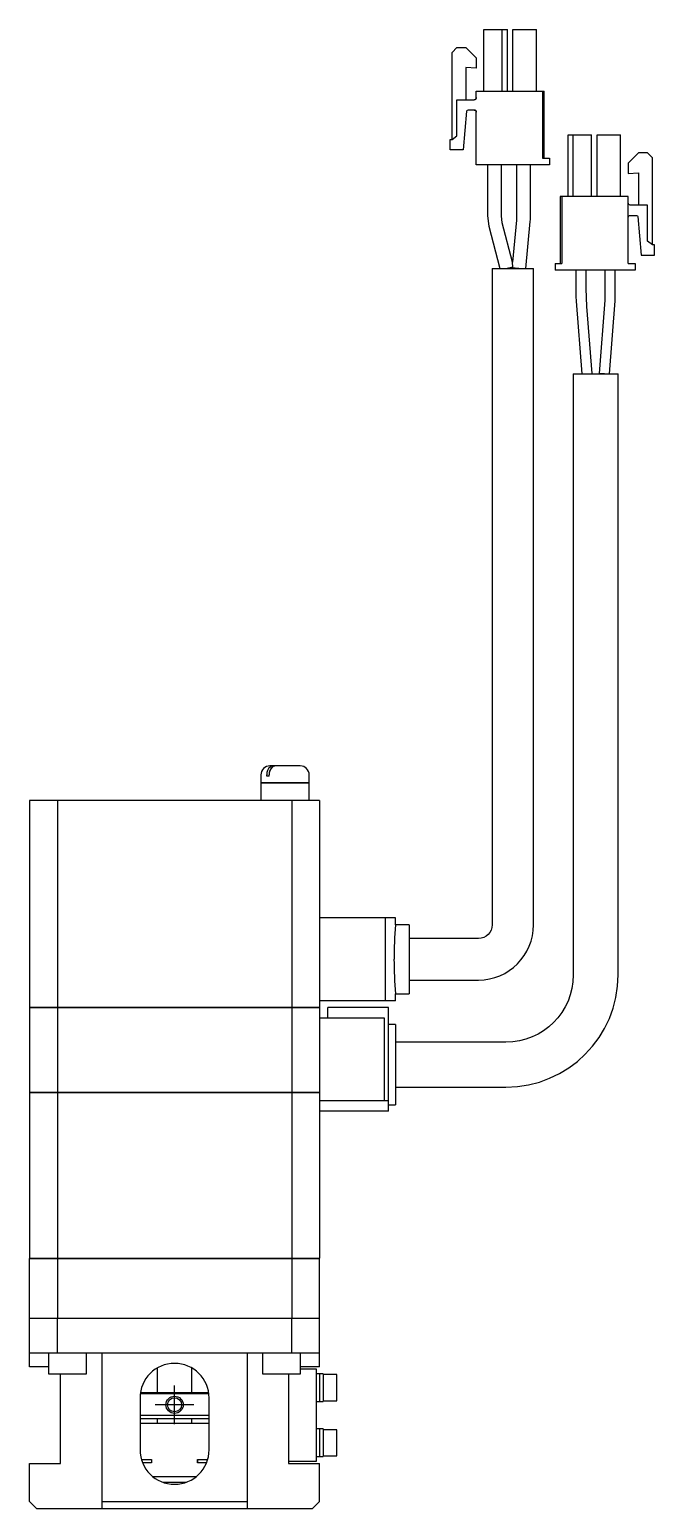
# Model space of a CAD drawing. Extents: x 0 to 1580, y -8 to 1316.
# Drawn here: x 464.9 to 555.4, y 178.5 to 392.6 of the extents above; entities that cross this region are included whole.
import ezdxf

# ---------------------------------------------------------------- set-up
doc = ezdxf.new("R2010")
doc.units = 0
doc.header["$LTSCALE"] = 0.5
doc.linetypes.add('CENTER', pattern=[50.8, 31.75, -6.35, 6.35, -6.35])
for name, color, linetype in [('MSM_CENTER', 1, 'CENTER'), ('MSM_CONTINUOUS', 7, 'CONTINUOUS'), ('MSM_NARROW', 5, 'CONTINUOUS')]:
    doc.layers.add(name, color=color, linetype=linetype)

msp = doc.modelspace()

# ---------------------------------------------------------------- linework, layer by layer
at = {"layer": 'MSM_CENTER'}
for p, q in [((485.91, 190.7), (485.91, 196.3)), ((488.71, 193.5), (483.11, 193.5))]:
    msp.add_line(p, q, dxfattribs=at)
at = {"layer": 'MSM_CONTINUOUS'}
for p, q in [((530.71, 383.7), (530.71, 392.6)), ((530.71, 392.6), (534.11, 392.6)), ((530.71, 383.7), (530.71, 392.6)), ((533.36, 383.7), (533.36, 392.6)), ((534.11, 383.7), (534.11, 392.6)), ((534.91, 383.7), (534.91, 392.6)), ((534.91, 392.6), (538.31, 392.6)), ((534.91, 383.7), (534.91, 392.6)), ((538.31, 383.7), (538.31, 392.6)), ((526.11, 389.3), (526.81, 390)), ((526.11, 389.3), (526.81, 390)), ((526.81, 390), (528.11, 390)), ((528.11, 390), (529.61, 388.5)), ((526.11, 376.7), (526.11, 389.3)), ((526.11, 376.7), (526.11, 389.3)), ((529.61, 388.5), (529.61, 387)), ((529.61, 387), (528.11, 387.13)), ((528.11, 387.13), (528.11, 382.45)), ((529.61, 387), (528.11, 387.13)), ((529.61, 382.75), (529.61, 383.7)), ((529.61, 383.7), (539.46, 383.7)), ((529.61, 382.75), (529.61, 383.7)), ((539.21, 383.7), (539.21, 374)), ((539.46, 374), (539.46, 383.7)), ((526.81, 377.2), (526.81, 382.45)), ((526.81, 382.45), (529.31, 382.45)), ((526.81, 377.2), (526.81, 382.45)), ((529.61, 382.75), (529.61, 382.75)), ((528.21, 380.77), (527.72, 375.2)), ((529.31, 380.95), (528.41, 380.95)), ((529.61, 373), (529.61, 380.65)), ((529.61, 380.65), (529.61, 380.65)), ((529.61, 373), (529.61, 380.65)), ((526.11, 376.7), (526.81, 377.2)), ((526.11, 376.7), (526.81, 377.2)), ((542.91, 368.45), (542.91, 377.35)), ((542.91, 377.35), (546.31, 377.35)), ((543.66, 368.45), (543.66, 377.35)), ((546.31, 368.45), (546.31, 377.35)), ((547.11, 368.45), (547.11, 377.35)), ((547.11, 377.35), (550.51, 377.35)), ((550.51, 368.45), (550.51, 377.35)), ((525.81, 375.2), (525.81, 376.7)), ((525.81, 376.7), (526.11, 376.7)), ((525.81, 375.2), (525.81, 376.7)), ((527.72, 375.2), (525.81, 375.2)), ((553.11, 374.75), (551.61, 373.25)), ((554.41, 374.75), (553.11, 374.75)), ((555.11, 374.05), (554.41, 374.75)), ((540.21, 373), (529.61, 373)), ((531.24, 373), (531.24, 365.64)), ((533.24, 365.64), (533.24, 373)), ((535.44, 373), (535.44, 365.1)), ((537.44, 365.1), (537.44, 373)), ((539.21, 374), (540.21, 374)), ((540.21, 374), (540.21, 373)), ((551.61, 373.25), (551.61, 371.75)), ((555.11, 361.45), (555.11, 374.05)), ((551.61, 371.75), (553.11, 371.88)), ((553.11, 371.88), (553.11, 367.2)), ((551.61, 368.45), (541.76, 368.45)), ((541.76, 368.45), (541.76, 358.75)), ((542.01, 368.45), (542.01, 358.75)), ((551.61, 358.75), (551.61, 368.45)), ((554.41, 367.2), (551.91, 367.2)), ((554.41, 361.95), (554.41, 367.2)), ((531.24, 365.64), (531.43, 364.13)), ((531.43, 364.13), (533.03, 358)), ((533.37, 364.63), (533.24, 365.64)), ((534.85, 358.95), (533.37, 364.63)), ((535.43, 365), (534.85, 358.95)), ((535.44, 365.1), (535.43, 365)), ((536.77, 358), (537.42, 364.81)), ((537.42, 364.81), (537.44, 365.1)), ((551.91, 365.7), (552.81, 365.7)), ((553.01, 365.52), (553.5, 359.95)), ((555.11, 361.45), (554.41, 361.95)), ((553.5, 359.95), (555.41, 359.95)), ((555.41, 361.45), (555.11, 361.45)), ((555.41, 359.95), (555.41, 361.45)), ((531.91, 358), (537.91, 358)), ((531.91, 358), (531.91, 263)), ((534.91, 358.22), (534.06, 358)), ((534.77, 358.19), (534.77, 358.1)), ((535.76, 358), (534.77, 358.1)), ((534.91, 358.22), (534.85, 358.95)), ((537.91, 263), (537.91, 358)), ((541.01, 358.75), (541.01, 357.75)), ((541.01, 358.75), (542.01, 358.75)), ((552.61, 357.75), (541.01, 357.75)), ((544.04, 357.75), (544.04, 354.15)), ((545.54, 355.12), (545.54, 357.75)), ((548.24, 357.75), (548.24, 354.12)), ((549.74, 354.12), (549.74, 357.75)), ((551.61, 358.75), (552.61, 358.75)), ((552.61, 358.75), (552.61, 357.75)), ((544.07, 353.29), (544.91, 342.75)), ((545.64, 352.49), (545.54, 355.12)), ((548.21, 353.43), (547.41, 342.81)), ((548.91, 342.75), (549.71, 353.32)), ((546.41, 342.81), (545.64, 352.49)), ((543.66, 342.75), (550.16, 342.75)), ((543.66, 342.75), (543.66, 255.75)), ((548.16, 342.75), (547.41, 342.81)), ((550.16, 255.75), (550.16, 342.75)), ((504.11, 286), (499.71, 286)), ((499.92, 285.66), (499.84, 285.54)), ((500.01, 285.76), (499.92, 285.66)), ((500.11, 285.85), (500.01, 285.76)), ((500.21, 285.91), (500.11, 285.85)), ((500.32, 285.96), (500.21, 285.91)), ((500.43, 285.99), (500.32, 285.96)), ((500.54, 286), (500.43, 285.99)), ((498.41, 284.7), (498.41, 283.55)), ((505.41, 283.55), (498.41, 283.55)), ((505.41, 283.5), (498.41, 283.5)), ((498.41, 283.5), (498.41, 281)), ((498.46, 283.55), (498.46, 283.5)), ((499.27, 284.5), (499.27, 284.7)), ((499.62, 284.5), (499.27, 284.5)), ((499.62, 284.5), (499.62, 284.7)), ((505.36, 283.5), (505.36, 283.55)), ((505.41, 283.55), (505.41, 284.7)), ((505.41, 281), (505.41, 283.5)), ((464.91, 281), (464.91, 251.05)), ((506.91, 281), (464.91, 281)), ((468.94, 281), (468.94, 251.05)), ((502.88, 281), (502.88, 251.05)), ((506.91, 281), (506.91, 251.05)), ((517.91, 264), (506.91, 264)), ((516.48, 252), (516.48, 264)), ((517.91, 263), (517.91, 264)), ((519.91, 263), (517.91, 263)), ((519.91, 263), (519.91, 253)), ((529.91, 261), (519.91, 261)), ((519.91, 255), (529.91, 255)), ((517.91, 252), (517.91, 253)), ((517.91, 253), (519.91, 253)), ((464.91, 251.05), (506.91, 251.05)), ((464.91, 251), (464.91, 238.75)), ((464.91, 251), (506.91, 251)), ((464.96, 251.05), (464.96, 251)), ((468.94, 251), (468.94, 238.75)), ((469.2, 251.05), (469.2, 251)), ((502.62, 251.05), (502.62, 251)), ((502.88, 251), (502.88, 238.75)), ((506.86, 251.05), (506.86, 251)), ((517.91, 252), (506.91, 252)), ((506.91, 251), (506.91, 214.75)), ((516.91, 251), (508.11, 251)), ((508.11, 249.5), (508.11, 251)), ((516.91, 236), (516.91, 251)), ((516.31, 249.5), (506.91, 249.5)), ((516.31, 237.5), (516.31, 249.5)), ((517.91, 248.57), (516.91, 248.57)), ((517.91, 248.57), (517.91, 236.93)), ((533.91, 246), (517.91, 246)), ((464.91, 238.75), (506.91, 238.75)), ((464.91, 238.7), (464.91, 214.75)), ((464.91, 238.7), (506.91, 238.7)), ((464.96, 238.75), (464.96, 238.7)), ((468.94, 238.7), (468.94, 214.75)), ((469.2, 238.75), (469.2, 238.7)), ((502.62, 238.75), (502.62, 238.7)), ((502.88, 238.7), (502.88, 214.75)), ((506.86, 238.75), (506.86, 238.7)), ((517.91, 239.5), (533.91, 239.5)), ((516.91, 237.5), (506.91, 237.5)), ((516.91, 236), (506.91, 236)), ((516.91, 236.93), (517.91, 236.93)), ((464.91, 214.75), (506.91, 214.75)), ((464.91, 214.7), (506.91, 214.7)), ((464.91, 199), (464.91, 214.7)), ((464.96, 214.75), (464.96, 214.7)), ((468.94, 214.7), (468.94, 206)), ((469.2, 214.75), (469.2, 214.7)), ((502.62, 214.75), (502.62, 214.7)), ((502.88, 214.7), (502.88, 206)), ((506.86, 214.75), (506.86, 214.7)), ((506.91, 199), (506.91, 214.7)), ((506.91, 206), (464.91, 206)), ((468.91, 206), (468.91, 201)), ((502.91, 201), (502.91, 206)), ((506.91, 201), (464.91, 201)), ((467.66, 201), (467.66, 198)), ((473.16, 198), (473.16, 201)), ((475.41, 178.5), (475.41, 201)), ((496.41, 201), (496.41, 178.5)), ((498.66, 201), (498.66, 198)), ((504.16, 198), (504.16, 201)), ((467.66, 199), (464.91, 199)), ((467.66, 198), (473.16, 198)), ((469.41, 185), (469.41, 198)), ((483.41, 198.83), (483.41, 195.3)), ((488.41, 195.3), (488.41, 198.83)), ((498.66, 198), (504.16, 198)), ((502.41, 198), (502.41, 185)), ((506.91, 199), (504.16, 199)), ((504.16, 198.7), (506.41, 198.7)), ((506.41, 198.7), (506.41, 185.3)), ((507.41, 198), (506.41, 198)), ((506.91, 198), (506.91, 194)), ((507.41, 198), (507.41, 194)), ((509.41, 197.9), (507.41, 197.9)), ((509.41, 194.1), (509.41, 197.9)), ((490.88, 195.1), (480.95, 195.1)), ((480.98, 195.3), (490.85, 195.3)), ((480.91, 194.5), (480.91, 187)), ((490.91, 187), (490.91, 194.5)), ((506.41, 194), (507.41, 194)), ((507.41, 194.1), (509.41, 194.1)), ((480.91, 192), (490.91, 192)), ((480.91, 191.5), (490.91, 191.5)), ((490.91, 190.8), (480.91, 190.8)), ((483.41, 191.5), (483.41, 190.8)), ((488.41, 190.8), (488.41, 191.5)), ((507.41, 190), (506.41, 190)), ((506.91, 190), (506.91, 186)), ((507.41, 190), (507.41, 186)), ((509.41, 189.9), (507.41, 189.9)), ((509.41, 186.1), (509.41, 189.9)), ((464.91, 185), (469.41, 185)), ((464.91, 179.5), (464.91, 185)), ((481.11, 185.6), (482.58, 185.6)), ((482.58, 185.1), (481.29, 185.1)), ((482.56, 185.6), (482.56, 185.1)), ((482.58, 185.6), (482.58, 185.1)), ((489.24, 185.6), (490.71, 185.6)), ((489.24, 185.1), (489.24, 185.6)), ((490.54, 185.1), (489.24, 185.1)), ((489.26, 185.1), (489.26, 185.6)), ((506.41, 185.3), (502.41, 185.3)), ((502.41, 185), (506.91, 185)), ((506.41, 186), (507.41, 186)), ((506.91, 179.5), (506.91, 185)), ((507.41, 186.1), (509.41, 186.1)), ((482.78, 183.1), (489.04, 183.1)), ((484.21, 182.3), (487.62, 182.3)), ((484.66, 182.3), (484.66, 182.16)), ((487.16, 182.16), (487.16, 182.3)), ((464.91, 179.5), (465.91, 178.5)), ((465.91, 178.5), (505.91, 178.5)), ((475.41, 179.5), (496.41, 179.5)), ((505.91, 178.5), (506.91, 179.5))]:
    msp.add_line(p, q, dxfattribs=at)
for points in [[(546.41, 342.81, 0), (546.41, 342.81, 0), (546.41, 342.81, 0), (546.41, 342.81, 0), (546.41, 342.81, 0), (546.41, 342.81, 0), (546.41, 342.81, 0), (546.41, 342.81, 0), (546.41, 342.81, 0), (546.41, 342.81, 0), (546.41, 342.81, 0), (546.41, 342.8, 0), (546.41, 342.8, 0), (546.41, 342.8, 0), (546.41, 342.8, 0), (546.41, 342.8, 0), (546.41, 342.8, 0), (546.41, 342.8, 0), (546.41, 342.8, 0), (546.41, 342.8, 0), (546.41, 342.8, 0), (546.41, 342.8, 0), (546.41, 342.8, 0), (546.41, 342.8, 0), (546.41, 342.8, 0), (546.41, 342.8, 0), (546.41, 342.8, 0), (546.41, 342.8, 0), (546.41, 342.8, 0), (546.41, 342.8, 0), (546.41, 342.8, 0), (546.41, 342.8, 0), (546.41, 342.8, 0), (546.41, 342.79, 0), (546.41, 342.79, 0), (546.41, 342.79, 0), (546.41, 342.79, 0), (546.41, 342.79, 0), (546.41, 342.79, 0), (546.41, 342.79, 0), (546.41, 342.79, 0), (546.41, 342.79, 0), (546.41, 342.79, 0), (546.41, 342.79, 0), (546.41, 342.79, 0), (546.41, 342.79, 0), (546.41, 342.79, 0), (546.41, 342.79, 0), (546.41, 342.79, 0), (546.41, 342.79, 0), (546.4, 342.79, 0), (546.4, 342.79, 0), (546.4, 342.79, 0), (546.4, 342.79, 0), (546.4, 342.79, 0), (546.4, 342.78, 0), (546.4, 342.78, 0), (546.4, 342.78, 0), (546.4, 342.78, 0), (546.4, 342.78, 0), (546.4, 342.78, 0), (546.4, 342.78, 0), (546.4, 342.78, 0), (546.4, 342.78, 0), (546.4, 342.78, 0), (546.4, 342.78, 0), (546.4, 342.78, 0), (546.4, 342.78, 0), (546.4, 342.78, 0), (546.4, 342.78, 0), (546.4, 342.78, 0), (546.4, 342.78, 0), (546.4, 342.78, 0), (546.4, 342.78, 0), (546.4, 342.77, 0), (546.4, 342.77, 0), (546.4, 342.77, 0), (546.4, 342.77, 0), (546.4, 342.77, 0), (546.4, 342.77, 0), (546.4, 342.77, 0), (546.4, 342.77, 0), (546.4, 342.77, 0), (546.4, 342.77, 0), (546.4, 342.77, 0), (546.4, 342.77, 0), (546.4, 342.77, 0), (546.4, 342.77, 0), (546.4, 342.77, 0), (546.4, 342.77, 0), (546.39, 342.77, 0), (546.39, 342.77, 0), (546.39, 342.77, 0), (546.39, 342.77, 0), (546.39, 342.77, 0), (546.39, 342.77, 0), (546.39, 342.76, 0), (546.39, 342.76, 0), (546.39, 342.76, 0), (546.39, 342.76, 0), (546.39, 342.76, 0), (546.39, 342.76, 0), (546.39, 342.76, 0), (546.39, 342.76, 0), (546.39, 342.76, 0), (546.39, 342.76, 0), (546.39, 342.76, 0), (546.39, 342.76, 0), (546.39, 342.76, 0), (546.39, 342.76, 0), (546.39, 342.76, 0), (546.39, 342.76, 0), (546.39, 342.76, 0), (546.39, 342.76, 0), (546.39, 342.76, 0), (546.39, 342.76, 0), (546.39, 342.76, 0), (546.38, 342.75, 0), (546.38, 342.75, 0), (546.38, 342.75, 0), (546.38, 342.75, 0), (546.38, 342.75, 0), (546.38, 342.75, 0), (546.38, 342.75, 0), (546.38, 342.75, 0), (546.38, 342.75, 0), (546.38, 342.75, 0), (546.38, 342.75, 0), (546.38, 342.75, 0)], [(547.41, 342.81, 0), (547.41, 342.81, 0), (547.41, 342.81, 0), (547.41, 342.81, 0), (547.41, 342.8, 0), (547.41, 342.8, 0), (547.41, 342.8, 0), (547.41, 342.8, 0), (547.41, 342.8, 0), (547.41, 342.8, 0), (547.41, 342.8, 0), (547.41, 342.8, 0), (547.41, 342.8, 0), (547.41, 342.8, 0), (547.41, 342.8, 0), (547.41, 342.8, 0), (547.41, 342.8, 0), (547.41, 342.8, 0), (547.41, 342.8, 0), (547.41, 342.8, 0), (547.41, 342.8, 0), (547.41, 342.8, 0), (547.41, 342.8, 0), (547.41, 342.8, 0), (547.41, 342.8, 0), (547.41, 342.8, 0), (547.41, 342.8, 0), (547.41, 342.79, 0), (547.41, 342.79, 0), (547.41, 342.79, 0), (547.41, 342.79, 0), (547.41, 342.79, 0), (547.41, 342.79, 0), (547.41, 342.79, 0), (547.41, 342.79, 0), (547.41, 342.79, 0), (547.41, 342.79, 0), (547.41, 342.79, 0), (547.41, 342.79, 0), (547.41, 342.79, 0), (547.41, 342.79, 0), (547.41, 342.79, 0), (547.41, 342.79, 0), (547.41, 342.79, 0), (547.41, 342.79, 0), (547.41, 342.79, 0), (547.42, 342.79, 0), (547.42, 342.79, 0), (547.42, 342.79, 0), (547.42, 342.79, 0), (547.42, 342.78, 0), (547.42, 342.78, 0), (547.42, 342.78, 0), (547.42, 342.78, 0), (547.42, 342.78, 0), (547.42, 342.78, 0), (547.42, 342.78, 0), (547.42, 342.78, 0), (547.42, 342.78, 0), (547.42, 342.78, 0), (547.42, 342.78, 0), (547.42, 342.78, 0), (547.42, 342.78, 0), (547.42, 342.78, 0), (547.42, 342.78, 0), (547.42, 342.78, 0), (547.42, 342.78, 0), (547.42, 342.78, 0), (547.42, 342.78, 0), (547.42, 342.78, 0), (547.42, 342.78, 0), (547.42, 342.77, 0), (547.42, 342.77, 0), (547.42, 342.77, 0), (547.42, 342.77, 0), (547.42, 342.77, 0), (547.42, 342.77, 0), (547.42, 342.77, 0), (547.42, 342.77, 0), (547.42, 342.77, 0), (547.42, 342.77, 0), (547.42, 342.77, 0), (547.42, 342.77, 0), (547.42, 342.77, 0), (547.42, 342.77, 0), (547.42, 342.77, 0), (547.42, 342.77, 0), (547.42, 342.77, 0), (547.42, 342.77, 0), (547.42, 342.77, 0), (547.42, 342.77, 0), (547.42, 342.77, 0), (547.43, 342.77, 0), (547.43, 342.77, 0), (547.43, 342.76, 0), (547.43, 342.76, 0), (547.43, 342.76, 0), (547.43, 342.76, 0), (547.43, 342.76, 0), (547.43, 342.76, 0), (547.43, 342.76, 0), (547.43, 342.76, 0), (547.43, 342.76, 0), (547.43, 342.76, 0), (547.43, 342.76, 0), (547.43, 342.76, 0), (547.43, 342.76, 0), (547.43, 342.76, 0), (547.43, 342.76, 0), (547.43, 342.76, 0), (547.43, 342.76, 0), (547.43, 342.76, 0), (547.43, 342.76, 0), (547.43, 342.76, 0), (547.43, 342.76, 0), (547.43, 342.76, 0), (547.43, 342.75, 0), (547.43, 342.75, 0), (547.43, 342.75, 0), (547.43, 342.75, 0), (547.43, 342.75, 0), (547.44, 342.75, 0), (547.44, 342.75, 0), (547.44, 342.75, 0), (547.44, 342.75, 0), (547.44, 342.75, 0), (547.44, 342.75, 0), (547.44, 342.75, 0), (547.44, 342.75, 0)]]:
    msp.add_polyline3d(points, dxfattribs=at)
msp.add_circle((485.91, 193.5), 1.02, dxfattribs=at)
for centre, radius, start, end in [((529.31, 382.75), 0.3, 270, 0), ((529.31, 382.75), 0.3, 270, 0), ((528.41, 380.75), 0.2, 90, 175), ((529.31, 380.65), 0.3, 0, 90), ((529.31, 380.65), 0.3, 0, 90), ((554.79, 354.15), 10.75, 180, 184.548), ((538.99, 354.12), 10.75, 355.7108, 0), ((499.71, 284.7), 1.3, 90, 180), ((500.67, 284.78), 1.41, 131.3743, 182.8178), ((501, 284.79), 1.39, 132.8199, 183.04), ((501.28, 284.72), 1.66, 150.2498, 180.584), ((500.21, 285.25), 0.751, 91.7681, 128.8955), ((500.56, 285.25), 0.754, 95.8166, 131.8939), ((504.11, 284.7), 1.3, 0, 90), ((577.93, 257.99), 60.23, 175.2289, 179.9909), ((529.91, 263), 8, 270, 0), ((577.95, 258.01), 60.26, 180.0102, 184.77), ((533.91, 255.75), 16.25, 270, 0), ((485.91, 194.5), 5, 0, 180), ((485.91, 187), 5, 180, 0)]:
    msp.add_arc(centre, radius, start, end, dxfattribs=at)
at = {"layer": 'MSM_CONTINUOUS', "extrusion": (0, 0, -1)}
for centre, radius, start, end in [((-529.31, 382.75), 0.3, 180, 270), ((-529.31, 382.75), 0.3, 180, 270), ((-529.31, 380.65), 0.3, 90, 180), ((-529.31, 380.65), 0.3, 90, 180), ((-551.91, 367.5), 0.3, 270, 0), ((-551.91, 365.4), 0.3, 0, 90), ((-552.81, 365.5), 0.2, 90, 175), ((-538.99, 354.12), 9.25, 180, 184.2892), ((-529.91, 263), 2, 180, 270), ((-533.91, 255.75), 9.75, 180, 270)]:
    msp.add_arc(centre, radius, start, end, dxfattribs=at)
at = {"layer": 'MSM_NARROW'}
msp.add_circle((485.91, 193.5), 1.25, dxfattribs=at)
msp.add_circle((485.91, 193.5), 1.25, dxfattribs=at)
msp.add_circle((485.91, 193.5), 1.25, dxfattribs=at)

doc.saveas('drawing.dxf')
